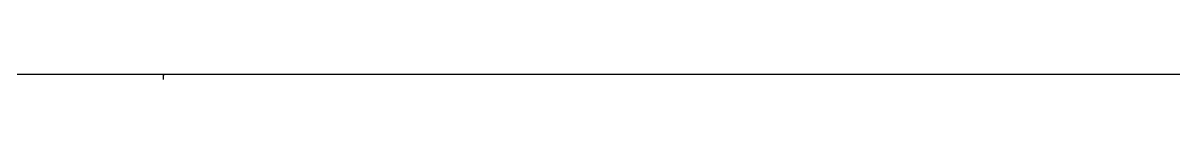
# Model space of a CAD drawing. Header units: inches. Extents: x 144 to 9879, y -166 to 6992.
# Drawn here: x 2226 to 3281, y 960 to 961 of the extents above; entities that cross this region are included whole.
import ezdxf

# ---------------------------------------------------------------- set-up
doc = ezdxf.new("R2010")
doc.units = ezdxf.units.IN
doc.header["$MEASUREMENT"] = 0

msp = doc.modelspace()

# ---------------------------------------------------------------- linework, layer by layer
at = {"color": 7}
for points in [[(566.7, 960.8), (2355, 960.8)], [(2355, 960.8), (2355, 959.6)], [(2355, 956.1), (2355, 960.8)], [(2355, 960.8), (4144.5, 960.8)], [(2355, 960.8), (2355, 959.6)]]:
    msp.add_lwpolyline(points, dxfattribs=at)

doc.saveas('drawing.dxf')
